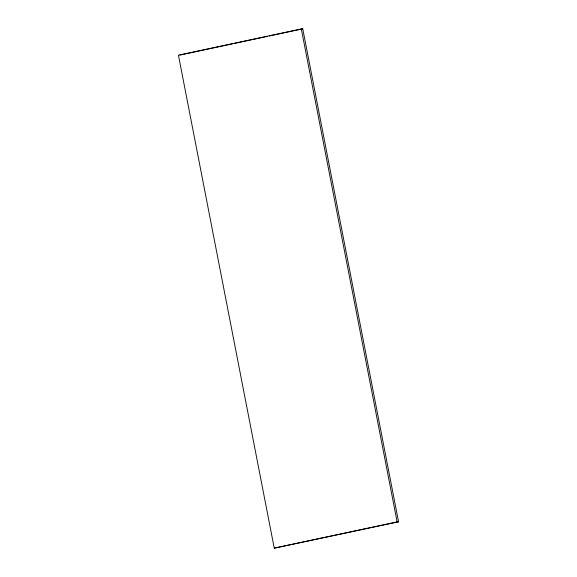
<?xml version="1.0" encoding="UTF-8"?>
<svg xmlns="http://www.w3.org/2000/svg" width="577" height="577" viewBox="0 0 577 577"><rect width="100%" height="100%" fill="white"/><g stroke="black" fill="none" stroke-linecap="round" stroke-linejoin="round"><path stroke-width="0.87" d="M301.309 28.929L178.43 55.183L274.248 548.15L398.57 521.817L302.752 28.85L301.309 28.929L397.135 521.896L398.57 521.817M179.865 55.103L232.531 43.852M234.284 43.477L267.641 36.351M269.394 35.976L302.752 28.85M274.248 548.15L397.135 521.896"/></g></svg>
